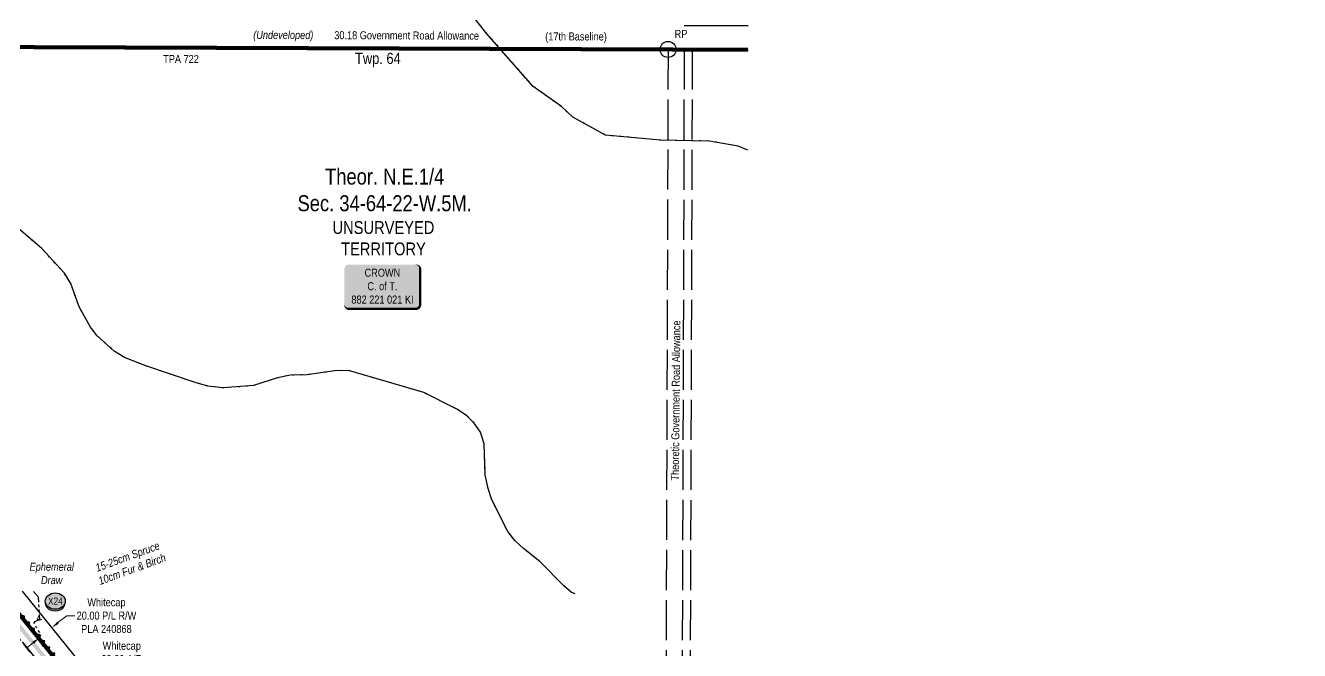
# Model space of a CAD drawing. Extents: x 479172 to 490274, y 6044075 to 6051612.
# Drawn here: x 484493 to 486084, y 6048309 to 6049089 of the extents above; entities that cross this region are included whole.
import ezdxf
from ezdxf.enums import TextEntityAlignment as Align

# ---------------------------------------------------------------- set-up
doc = ezdxf.new("R2010")
doc.units = 0
doc.header["$LTSCALE"] = 5
doc.header["$PDSIZE"] = 0.5
for name, pattern in [('0', [1, 1, 0]), ('CENTERLINEX3', [5, 2.5, -1, 0.5, -1]), ('foc-ACCESSROAD', [3.75, 2.5, -1.25]), ('foc-TOPO-ephemeral', [6.25, 3.125, -0.625, 0.625, -0.625, 0.625, -0.625]), ('foc-UNSURVEYED', [12.5, 10, -2.5]), ('foc-WHEELTRACKS', [2, 0.4, -1.6])]:
    doc.linetypes.add(name, pattern=pattern)
doc.layers.get('Defpoints').update_dxf_attribs({"color": 9})
for name, color, linetype in [('35', 37, 'Continuous'), ('AS-OWNER', 7, 'Continuous'), ('AS-ROADS', 254, 'Continuous'), ('C-AR', 13, 'foc-ACCESSROAD'), ('C-RW', 13, 'Continuous'), ('C-SYMBOL', 7, 'Continuous'), ('D-TXT', 6, 'Continuous'), ('F-RW', 190, 'Continuous'), ('L-ROAD-T', 7, 'Continuous'), ('L-SEC', 7, 'Continuous'), ('L-UNS-T', 3, 'Continuous'), ('L-USEC', 7, 'foc-UNSURVEYED'), ('P-CROSSINGS', 250, 'Continuous'), ('P-PROPOSED', 10, 'Continuous'), ('T-BUSH', 110, '0'), ('T-BUSH-T', 110, 'Continuous'), ('T-DRAW', 143, 'foc-TOPO-ephemeral'), ('T-WATER-P3', 160, 'foc-WHEELTRACKS'), ('T-WATER-T', 170, 'Continuous')]:
    doc.layers.add(name, color=color, linetype=linetype)
doc.layers.add('AS-TRAPPER BOUNDARY', color=7, linetype='CENTERLINEX3', true_color=0xb85c00, transparency=0.6)
doc.layers.add('AS-TRAPPER-T', color=7, linetype='Continuous', true_color=0xc26100)
for name, color, linetype, lineweight in [('C-AR-T', 13, 'Continuous', 9), ('C-RW-T', 13, 'Continuous', 9), ('T-TEXT', 48, 'Continuous', 18)]:
    doc.layers.add(name, color=color, linetype=linetype, lineweight=lineweight)
doc.styles.add('175L', font='ARIALN.TTF', dxfattribs={"height": 20})
doc.styles.add('80', font='ARIALN.TTF', dxfattribs={"height": 10})
doc.styles.add('80CG', font='ARIALN.TTF', dxfattribs={"height": 10})
doc.styles.add('80L', font='ARIALN.TTF', dxfattribs={"height": 10})
doc.styles.add('80LS', font='ARIALNI.TTF', dxfattribs={"height": 10})
doc.styles.add('Crossing', font='ARIALN.TTF', dxfattribs={"height": 10})
doc.styles.add('foc-LtypeFont', font='ARIALN.TTF', dxfattribs={"height": 7.35})
doc.linetypes.add('foc-TOPO-flowdirection-NOLINE', pattern='A,0,[">",foc-LtypeFont,S=0.3,R=0,X=0,Y=-0.945],-20,[">",foc-LtypeFont,S=0.3,R=0,X=0,Y=-0.945],0', length=20)
doc.dimstyles.new('Compass 5 000', dxfattribs={"dimscale": 5, "dimtxt": 9, "dimasz": 2, "dimexe": 0.2, "dimexo": 0.0625, "dimgap": 0.5, "dimtad": 0, "dimtih": 1, "dimtoh": 1, "dimzin": 0, "dimdsep": 46, "dimtxsty": '80CG', "dimcen": 0.1, "dimse1": 1, "dimse2": 1, "dimclrd": 256, "dimclrt": 256, "dimaunit": 1, "dimadec": 4, "dimazin": 0, "dimtfac": 0.06, "dimtofl": 0, "dimtmove": 0, "dimatfit": 1, "dimfxl": 0.2, "dimtolj": 1, "dimtzin": 0, "dimlwd": -1, "dimarcsym": 0})

# ---------------------------------------------------------------- blocks, each defined once
blk = doc.blocks.new('*U419')
h = blk.add_hatch(color=255)
edge = h.paths.add_edge_path()
edge.add_line((-41.5, -28.5), (41.5, -28.5))
edge.add_arc((41.5, -22.5), 6, 270, 360)
edge.add_line((47.5, -22.5), (47.5, 21))
edge.add_arc((41.5, 21), 6, 0, 90)
edge.add_line((41.5, 27), (-41.5, 27))
edge.add_arc((-41.5, 21), 6, 90, 180)
edge.add_line((-47.5, 21), (-47.5, -22.5))
edge.add_arc((-41.5, -22.5), 6, 180, 270)
at = {"color": 14, "flags": 128}
blk.add_lwpolyline([(-41.5, -28.5, 3, 3, 0), (41.5, -28.5, 3, 3, 0.414214), (47.5, -22.5, 3, 3, 0), (47.5, 21, 3, 0, 0.414214), (41.5, 27, 0, 0, 0), (-41.5, 27, 0, 0, 0.414214), (-47.5, 21, 0, 0, 0), (-47.5, -22.5, 0, 3, 0.414214)], format="xyseb", close=True, dxfattribs=at)
at = {"color": 14, "style": '80'}
blk.add_attdef('ENTER_TEXT_001', (-26.8, -4.9), '', height=10, dxfattribs=at)
blk = doc.blocks.new('xing2')
h = blk.add_hatch(color=50)
h.dxf.hatch_style = 1
edge = h.paths.add_edge_path()
edge.add_ellipse((0, 0), major_axis=(-12.5, 0), ratio=0.816297, start_angle=0, end_angle=360)
h = blk.add_hatch(color=250)
h.dxf.hatch_style = 1
edge = h.paths.add_edge_path()
edge.add_ellipse((0, -2), major_axis=(-12.5, 0), ratio=0.816297, start_angle=0, end_angle=180)
edge.add_line((12.5, -2), (12.5, 0))
edge.add_ellipse((0, 0), major_axis=(-12.5, 0), ratio=0.816297, start_angle=0, end_angle=180, ccw=False)
edge.add_line((-12.5, 0), (-12.5, -2))
at = {"color": 250}
blk.add_ellipse((0, 0), major_axis=(-12.5, 0), ratio=0.816297, dxfattribs=at)
blk.add_ellipse((0, -2), major_axis=(-12.5, 0), ratio=0.816297, start_param=0, end_param=3.141593, dxfattribs=at)
at = {"color": 250, "style": 'Crossing'}
blk.add_attdef('CROSSING', text='', height=9, dxfattribs=at).set_placement((0.1, 0), align=Align.MIDDLE_CENTER)
at = {"color": 250, "style": 'Crossing', "flags": 1}
for tag, p in [('OWNER', (0.1, -12.5)), ('DESCRIPTION', (0.1, -25.8)), ('LOCATION', (0.1, -39.3)), ('DWG_REF', (0.1, -52.8))]:
    blk.add_attdef(tag, text='', height=9, dxfattribs=at).set_placement(p, align=Align.MIDDLE_CENTER)
blk = doc.blocks.new('*D477')
at = {"layer": 'C-AR-T', "transparency": 16777216}
for p, q in [((484554, 6048285.9), (484568.7, 6048297.8)), ((484568.7, 6048297.8), (484578.7, 6048297.8)), ((484522.9, 6048260.8), (484515.1, 6048254.5))]:
    blk.add_line(p, q, dxfattribs=at)
for points in [[(484553, 6048287.2), (484555, 6048284.6), (484546.2, 6048279.6)], [(484521.8, 6048262.1), (484523.9, 6048259.5), (484530.6, 6048267)]]:
    blk.add_solid(points, dxfattribs=at)
at = {"layer": 'Defpoints', "color": 0, "transparency": 16777216}
for p in [(484522.4, 6048309.2), (484506.8, 6048296.6), (484546.2, 6048279.6)]:
    blk.add_point(p, dxfattribs=at)
at = {"layer": 'C-AR-T', "transparency": 16777216, "insert": (484613, 6048297.8), "char_height": 10, "attachment_point": 5, "style": '80CG'}
blk.add_mtext('\\A1;Whitecap\\P20.00 A/R\\PLOC 800686', dxfattribs=at)
blk = doc.blocks.new('*D515')
at = {"layer": 'C-RW-T', "transparency": 16777216}
for p, q in [((484533.3, 6048343.4), (484544.2, 6048352.1)), ((484544.2, 6048352.1), (484554.2, 6048352.1)), ((484502.2, 6048318.3), (484494.5, 6048312))]:
    blk.add_line(p, q, dxfattribs=at)
for points in [[(484532.3, 6048344.6), (484534.4, 6048342.1), (484525.6, 6048337.1)], [(484501.2, 6048319.6), (484503.3, 6048317), (484510, 6048324.5)]]:
    blk.add_solid(points, dxfattribs=at)
at = {"layer": 'Defpoints', "color": 0, "transparency": 16777216}
for p in [(484525.6, 6048337.1), (484527.2, 6048303.3), (484542.7, 6048315.8)]:
    blk.add_point(p, dxfattribs=at)
at = {"layer": 'C-RW-T', "transparency": 16777216, "insert": (484593.8, 6048352.1), "char_height": 10, "attachment_point": 5, "style": '80CG'}
blk.add_mtext('\\A1;Whitecap\\P20.00 P/L R/W\\PPLA 240868', dxfattribs=at)
blk = doc.blocks.new('*U537')
at = {"layer": '35', "color": 3}
blk.add_circle((0, 0), 10, dxfattribs=at)
at = {"layer": '35', "color": 3, "style": '80'}
blk.add_attdef('RP_001', (8.2, 14.5), '', height=10, dxfattribs=at)

msp = doc.modelspace()

# ---------------------------------------------------------------- hatches: boundary and pattern name
at = {"layer": 'AS-ROADS'}
h = msp.add_hatch(color=256, dxfattribs=at)
h.dxf.hatch_style = 1
h.paths.add_polyline_path([(485227.415, 6047422.97), (485181.813, 6047479.872), (485132.502, 6047540.246), (484449.933, 6048386.448), (484325.464, 6048541.365), (484310.579, 6048556.953), (484296.448, 6048568.26), (484278.975, 6048579.066), (484266.935, 6048585.002), (484187.058, 6048615.112), (484160.383, 6048626.236), (484137.113, 6048639.736), (484122.207, 6048652.938), (484101.257, 6048679.357), (484097.342, 6048676.252), (484118.564, 6048649.489), (484134.174, 6048635.664), (484158.158, 6048621.749), (484185.214, 6048610.466), (484264.944, 6048580.412), (484276.55, 6048574.69), (484293.562, 6048564.169), (484307.196, 6048553.26), (484321.702, 6048538.068), (484446.04, 6048383.314), (485128.622, 6047537.097), (485177.928, 6047476.729), (485223.516, 6047419.845)])

# ---------------------------------------------------------------- linework, layer by layer
at = {"layer": 'AS-TRAPPER BOUNDARY', "const_width": 5, "flags": 128}
msp.add_lwpolyline([(485395.46, 6049058.805), (485295.462, 6049059.156), (483666.214, 6049065.11), (482037.404, 6049071.087), (481133.051, 6049074.405)], dxfattribs=at)
at = {"layer": 'C-AR', "flags": 128}
msp.add_lwpolyline([(484383.801, 6046948.842), (484483.818, 6046953.75), (484722.94, 6046965.485), (485288.896, 6047002.038), (485319.061, 6047003.985), (485461.102, 6047013.101), (485479.275, 6047014.333), (485503.892, 6047015.922), (485526.216, 6047017.364), (485538.424, 6047018.153), (485393.445, 6047197.812), (485319.964, 6047288.878), (485289.922, 6047326.108), (485188.912, 6047451.281), (485175.43, 6047467.987), (485160.552, 6047486.421), (484564.722, 6048224.807), (484538.192, 6048257.686), (484488.393, 6048319.406), (484293.591, 6048560.84), (484124.44, 6048626.273), (483805.441, 6049064.592), (483830.247, 6049064.5), (484137.149, 6048642.803), (484305.798, 6048577.565), (484488.5, 6048351.128), (484563.969, 6048257.59), (484580.288, 6048237.368), (485214.689, 6047451.189), (485290.023, 6047357.836), (485320.064, 6047320.606), (485562.854, 6047019.731), (485592.865, 6047021.67), (485633.096, 6047024.268), (485652.802, 6047025.541), (485792.412, 6047033.486), (486113.962, 6047051.8), (486339.733, 6047064.655), (486415.702, 6047069.287), (486435.701, 6047070.433), (486450.701, 6047071.292), (486918.893, 6047098.14), (486949.057, 6047099.87), (487398.72, 6047125.654), (487743.806, 6047144.554), (487984.336, 6047157.727), (488332.681, 6047176.804), (488547.351, 6047189.579), (488548.588, 6047189.653), (488578.752, 6047191.448), (488911, 6047211.216), (489079.281, 6047221.237), (489086.679, 6047225.016), (489100.561, 6047238.122), (489109.341, 6047260.874), (489105.399, 6047438.598), (489103.18, 6047538.617)], dxfattribs=at)
at = {"layer": 'C-RW'}
for points in [[(484488.607, 6048382.876), (484589.742, 6048257.495), (485240.222, 6047451.099), (485246.306, 6047443.558), (485230.885, 6047431.118), (485215.316, 6047418.559), (485207.542, 6047412.288), (485193.314, 6047400.812), (485177.738, 6047388.247), (485162.168, 6047375.687), (485289.579, 6047217.694), (485319.62, 6047180.442), (485443.274, 6047027.108), (485452.874, 6047023.229), (485461.096, 6047013.011), (485476.394, 6046994.066), (485483.972, 6046984.577), (485528.539, 6046929.276), (485553.165, 6046923.029), (485777.194, 6046645.138)], [(485751.216, 6046645.23), (485541.332, 6046905.445), (485517.083, 6046911.652), (485459.536, 6046982.998), (485451.859, 6046992.515), (485440.425, 6047006.692), (485430.81, 6047010.653), (485430.424, 6047011.131), (485319.519, 6047148.618), (485289.478, 6047185.861), (485133.98, 6047378.632), (485149.619, 6047391.248), (485165.19, 6047403.807), (485180.761, 6047416.368), (485194.989, 6047427.845), (485202.763, 6047434.116), (485218.331, 6047446.675), (485214.689, 6047451.189), (484580.301, 6048237.398), (484564.046, 6048257.59), (484488.5, 6048351.224)]]:
    msp.add_lwpolyline(points, dxfattribs=at)
at = {"layer": 'F-RW'}
msp.add_lwpolyline([(484488.393, 6048319.406), (484538.192, 6048257.687), (484564.722, 6048224.807), (485160.552, 6047486.421), (485175.43, 6047467.987), (485188.912, 6047451.281), (485289.922, 6047326.108), (485319.964, 6047288.878), (485393.445, 6047197.812), (485538.424, 6047018.153), (485541.066, 6047014.878), (485541.066, 6047014.878), (485553.797, 6046999.101), (485654.02, 6047005.575), (486113.902, 6047031.945)], dxfattribs=at)
at = {"layer": 'L-SEC'}
for p, q in [((485315.676, 6049089.263), (485395.558, 6049088.972)), ((484490.891, 6049062.09), (485295.462, 6049059.156)), ((485315.579, 6049059.083), (485395.46, 6049058.792))]:
    msp.add_line(p, q, dxfattribs=at)
at = {"layer": 'L-USEC'}
for p, q in [((485295.462, 6049059.156), (485292.862, 6048254.95)), ((485315.579, 6049059.083), (485312.979, 6048254.884)), ((485325.642, 6049059.047), (485323.042, 6048254.852))]:
    msp.add_line(p, q, dxfattribs=at)
at = {"layer": 'P-PROPOSED', "const_width": 4.997, "flags": 128}
msp.add_lwpolyline([(486114.018, 6047050.802), (485792.469, 6047032.488), (485652.863, 6047024.543), (485633.16, 6047023.271), (485592.93, 6047020.672), (485562.401, 6047018.7), (485319.286, 6047319.979), (485289.245, 6047357.208), (485213.912, 6047450.562), (484579.51, 6048236.741), (484563.191, 6048256.963), (484487.722, 6048350.5), (484313.621, 6048566.277), (484296.577, 6048560.756), (484125.075, 6048627.099), (483806.675, 6049064.595)], dxfattribs=at)
at = {"layer": 'T-BUSH', "flags": 128}
msp.add_lwpolyline([(484636.344, 6048173.155, -0.52056705), (484630.047, 6048180.916, -0.52056705), (484623.75, 6048188.678, -0.52056705), (484617.453, 6048196.439, -0.52056705), (484611.155, 6048204.2, -0.52056705), (484604.858, 6048211.962, -0.52056705), (484598.561, 6048219.723, -0.52056705), (484592.264, 6048227.485, -0.52056705), (484585.967, 6048235.246, -0.52056705), (484579.67, 6048243.008, -0.52056705), (484573.373, 6048250.769, -0.52056705), (484567.075, 6048258.53, -0.52056705), (484560.778, 6048266.292, -0.52056705), (484554.481, 6048274.053, -0.52056705), (484548.184, 6048281.815, -0.52056705), (484541.887, 6048289.576, -0.52056705), (484535.59, 6048297.337, -0.52056705), (484529.293, 6048305.099, -0.52056705), (484522.995, 6048312.86, -0.52056705), (484516.698, 6048320.622, -0.52056705), (484510.401, 6048328.383, -0.52056705), (484504.104, 6048336.144, -0.52056705), (484497.807, 6048343.906, -0.52056705), (484491.51, 6048351.667, -0.52056705), (484485.212, 6048359.429, -0.52056705), (484478.915, 6048367.19, -0.52056705), (484472.618, 6048374.952, -0.52056705), (484466.321, 6048382.713, -0.52056705), (484460.024, 6048390.474, -0.52056705), (484453.74, 6048398.246, -0.52056705), (484447.466, 6048406.027, -0.52056705), (484441.192, 6048413.807, -0.52056705), (484434.918, 6048421.587, -0.52056705), (484428.644, 6048429.367, -0.52056705), (484422.37, 6048437.147, -0.52056705), (484416.096, 6048444.928, -0.52056705), (484409.823, 6048452.708, -0.52056705), (484403.549, 6048460.488, -0.52056705), (484397.275, 6048468.268, -0.52056705), (484391.001, 6048476.049, -0.52056705), (484384.727, 6048483.829, -0.52056705), (484378.453, 6048491.609, -0.52056705), (484372.179, 6048499.389, -0.52056705), (484365.906, 6048507.17, -0.52056705), (484359.632, 6048514.95, -0.52056705), (484353.358, 6048522.73, -0.52056705), (484347.084, 6048530.51, -0.52056705), (484340.81, 6048538.291, -0.52056705), (484334.536, 6048546.071, -0.52056705), (484328.262, 6048553.851, -0.52056705), (484321.988, 6048561.631, -0.52056705), (484315.863, 6048569.506, -0.52056705), (484311.503, 6048578.499, -0.52056705), (484302.278, 6048582.321, -0.52056705), (484293.035, 6048586.124, -0.52056705), (484283.704, 6048589.696, -0.52056705), (484274.277, 6048593.016, -0.52056705), (484264.85, 6048596.336, -0.52056705), (484255.423, 6048599.656, -0.52056705), (484245.996, 6048602.976, -0.52056705), (484236.569, 6048606.297, -0.52056705), (484227.142, 6048609.617, -0.52056705), (484217.715, 6048612.937, -0.52056705), (484208.287, 6048616.257, -0.52056705), (484198.86, 6048619.577, -0.52056705), (484189.433, 6048622.897, -0.52056705), (484180.006, 6048626.218, -0.52056705), (484170.579, 6048629.538, -0.52056705), (484161.603, 6048633.903, -0.52056705), (484152.719, 6048638.482, -0.52056705), (484143.835, 6048643.062, -0.52056705), (484134.454, 6048649.971, -0.52056705)], format="xyb", dxfattribs=at)
at = {"layer": 'T-DRAW', "flags": 128}
msp.add_lwpolyline([(484514.195, 6048313.641), (484511.882, 6048320.973), (484511.077, 6048326.483), (484511.972, 6048329.534), (484507.812, 6048334.269), (484503.501, 6048343.154), (484504.786, 6048344.69), (484510.658, 6048347.868), (484508.764, 6048375.013), (484500.967, 6048384.128)], dxfattribs=at)
at = {"layer": 'T-DRAW', "const_width": 1.2, "flags": 128}
msp.add_lwpolyline([(484509.312, 6048351.958), (484506.855, 6048345.809), (484513.34, 6048347.389)], dxfattribs=at)
at = {"layer": 'T-WATER-P3', "flags": 128}
for points in [[(485179.4, 6048379.48), (485174.956, 6048381.053), (485165.257, 6048389.425), (485135.447, 6048419.586), (485114.661, 6048435.915), (485103.881, 6048446.091), (485095.151, 6048457.165), (485075.458, 6048496.669), (485070.639, 6048511.094), (485067.15, 6048527.978), (485065.889, 6048566.529), (485061.013, 6048581.434), (485053.422, 6048592.566), (485043.484, 6048602.204), (485031.383, 6048610.165), (484990.196, 6048630.641), (484896.373, 6048658.174), (484879.019, 6048657.987), (484844.12, 6048652.805), (484823.938, 6048652.564), (484807.658, 6048649.071), (484777.425, 6048639.376), (484739.469, 6048636.425), (484720.563, 6048638.883), (484704.721, 6048643.313), (484642.883, 6048663.968), (484616.557, 6048674.495), (484603.616, 6048682.576), (484582.354, 6048701.614), (484573.865, 6048712.565), (484559.59, 6048737.89), (484549.293, 6048766.8), (484541.231, 6048779.676), (484513.042, 6048810.56), (484470.044, 6048847.133), (484397.111, 6048891.904), (484308.584, 6048942.479), (484293.59, 6048966.178), (484287.746, 6048979.709), (484283.474, 6048995.573), (484276.191, 6049047.897), (484256.862, 6049088.422), (484246.504, 6049117.576), (484238.499, 6049130.447), (484218.022, 6049148.999), (484202.54, 6049150.872)], [(485176.614, 6048974.684), (485162.183, 6048987.758), (485127.139, 6049013.077), (485069.038, 6049078.878), (485041.472, 6049113.723), (485015.865, 6049160.178)], [(485395.056, 6048933.611), (485383.025, 6048938.505), (485347.412, 6048944.821), (485285.865, 6048946.002), (485217.433, 6048952.067), (485176.614, 6048974.684)]]:
    msp.add_lwpolyline(points, dxfattribs=at)
at = {"layer": 'T-WATER-P3', "linetype": 'foc-TOPO-flowdirection-NOLINE', "flags": 128}
for points in [[(485179.4, 6048379.48), (485174.956, 6048381.053), (485165.257, 6048389.425), (485135.447, 6048419.586), (485114.661, 6048435.915), (485103.881, 6048446.091), (485095.151, 6048457.165), (485075.458, 6048496.669), (485070.639, 6048511.094), (485067.15, 6048527.978), (485065.889, 6048566.529), (485061.013, 6048581.434), (485053.422, 6048592.566), (485043.484, 6048602.204), (485031.383, 6048610.165), (484990.196, 6048630.641), (484896.373, 6048658.174), (484879.019, 6048657.987), (484844.12, 6048652.805), (484823.938, 6048652.564), (484807.658, 6048649.071), (484777.425, 6048639.376), (484739.469, 6048636.425), (484720.563, 6048638.883), (484704.721, 6048643.313), (484642.883, 6048663.968), (484616.557, 6048674.495), (484603.616, 6048682.576), (484582.354, 6048701.614), (484573.865, 6048712.565), (484559.59, 6048737.89), (484549.293, 6048766.8), (484541.231, 6048779.676), (484513.042, 6048810.56), (484470.044, 6048847.133), (484397.111, 6048891.904), (484308.584, 6048942.479), (484293.59, 6048966.178), (484287.746, 6048979.709), (484283.474, 6048995.573), (484276.191, 6049047.897), (484256.862, 6049088.422), (484246.504, 6049117.576), (484238.499, 6049130.447), (484218.022, 6049148.999), (484202.54, 6049150.872)], [(485176.614, 6048974.684), (485162.183, 6048987.758), (485127.139, 6049013.077), (485069.038, 6049078.878), (485041.472, 6049113.723), (485015.865, 6049160.178)], [(485395.056, 6048933.611), (485383.025, 6048938.505), (485347.412, 6048944.821), (485285.865, 6048946.002), (485217.433, 6048952.067), (485176.614, 6048974.684)]]:
    msp.add_lwpolyline(points, dxfattribs=at)

# ---------------------------------------------------------------- block references
at = {"layer": '35', "color": 5}
msp.add_blockref('*U537', (485295.462, 6049059.156), dxfattribs=at).add_auto_attribs({'RP_001': 'RP'})
at = {"layer": 'AS-OWNER'}
ref = msp.add_blockref('*U419', (484938.407, 6048763.621), dxfattribs=dict(at, xscale=0.9994789399999966, yscale=0.9994789399999966, zscale=0.9994789399999966))
ref.add_attrib('ENTER_TEXT_001', 'CROWN', (484916.359, 6048775.387), dxfattribs={"layer": '0', "color": 14, "height": 9.9948, "style": '80'})
ref.add_attrib('ENTER_TEXT_002', 'C. of T.', (484919.853, 6048758.552), dxfattribs={"layer": '0', "color": 14, "height": 9.9948, "style": '80'})
ref.add_attrib('ENTER_TEXT_003', '882 221 021 KI', (484899.843, 6048741.853), dxfattribs={"layer": '0', "color": 14, "height": 9.99479, "style": '80'})
at = {"layer": 'P-CROSSINGS', "color": 3, "xscale": 0.9994680000000031, "yscale": 0.9994680000000031, "zscale": 0.9994680000000031}
msp.add_blockref('xing2', (484529.892, 6048370.242), dxfattribs=at).add_auto_attribs({'CROSSING': 'X24'})

# ---------------------------------------------------------------- texts
at = {"layer": 'AS-TRAPPER-T', "style": '80L'}
msp.add_text('TPA 722', height=9.9941, dxfattribs=at).set_placement((484664.722, 6049042.307))
at = {"layer": 'C-SYMBOL', "color": 3, "insert": (484941.441, 6048910.484), "char_height": 20, "width": 215.98445, "attachment_point": 2, "style": '175L'}
msp.add_mtext('Theor. N.E.1/4 \\PSec. 34-64-22-W.5M.', dxfattribs=at)
at = {"layer": 'D-TXT', "color": 3, "insert": (484904.424, 6049055.069), "char_height": 14, "attachment_point": 1, "style": '80L'}
msp.add_mtext_dynamic_manual_height_columns('Twp. 64', width=56.36829, gutter_width=47.475, heights=[0], dxfattribs=at)
at = {"layer": 'L-ROAD-T', "style": '80L'}
for s, height, rotation, p in [('30.18 Government Road Allowance', 9.99476, 359.789714, (484968.863, 6049076.679)), ('Theoretic Government Road Allowance', 10, 89.459776, (485304.945, 6048620.825))]:
    msp.add_text(s, height=height, rotation=rotation, dxfattribs=at).set_placement(p, align=Align.MIDDLE_CENTER)
msp.add_text('(17th Baseline)', height=9.99479, dxfattribs=at).set_placement((485180.479, 6049075.411), align=Align.MIDDLE_CENTER)
at = {"layer": 'L-UNS-T', "color": 3, "insert": (484939.893, 6048823.387), "char_height": 16, "attachment_point": 5, "style": '80L'}
msp.add_mtext_dynamic_manual_height_columns('UNSURVEYED TERRITORY', width=126.28168, gutter_width=47.45, heights=[0], dxfattribs=at)
at = {"layer": 'T-BUSH-T', "insert": (484618.413, 6048430.525), "char_height": 10, "width": 88.306, "attachment_point": 2, "rotation": 20, "style": '80LS'}
msp.add_mtext('15-25cm Spruce\\P10cm Fur & Birch', dxfattribs=at)
at = {"layer": 'T-TEXT', "style": '80LS'}
msp.add_text('(Undeveloped)', height=9.99476, rotation=359.789714, dxfattribs=at).set_placement((484814.757, 6049077.245), align=Align.MIDDLE_CENTER)
at = {"layer": 'T-WATER-T', "insert": (484497.443, 6048418.2), "char_height": 10, "attachment_point": 1, "style": '80L'}
msp.add_mtext_dynamic_manual_height_columns('\\pi0.34119;{\\fArial Narrow|b0|i1|c0|p34;Ephemeral \\P\\pi14.60791;Draw}', width=56.00981, gutter_width=50.027, heights=[0], dxfattribs=at)

# ---------------------------------------------------------------- dimensions: what is measured, and where the dimension line sits
at = {"layer": 'C-AR-T'}
dim = msp.add_linear_dim(base=(484546.214, 6048279.596), p1=(484506.786, 6048296.61), p2=(484522.353, 6048309.17), angle=38.897783, text='Whitecap\\P20.00 A/R\\PLOC 800686', dimstyle='Compass 5 000', dxfattribs=at)
dim.commit()
dim.dimension.update_dxf_attribs({"geometry": '*D477', "text_midpoint": (484613.029, 6048297.76), "dimtype": 161})
at = {"layer": 'C-RW-T', "color": 6}
dim = msp.add_linear_dim(base=(484525.552, 6048337.073), p1=(484527.194, 6048303.266), p2=(484542.72, 6048315.79), angle=38.8906, text='Whitecap\\P20.00 P/L R/W\\PPLA 240868', dimstyle='Compass 5 000', dxfattribs=at)
dim.commit()
dim.dimension.update_dxf_attribs({"geometry": '*D515', "text_midpoint": (484593.765, 6048352.135), "dimtype": 161})

doc.saveas('drawing.dxf')
